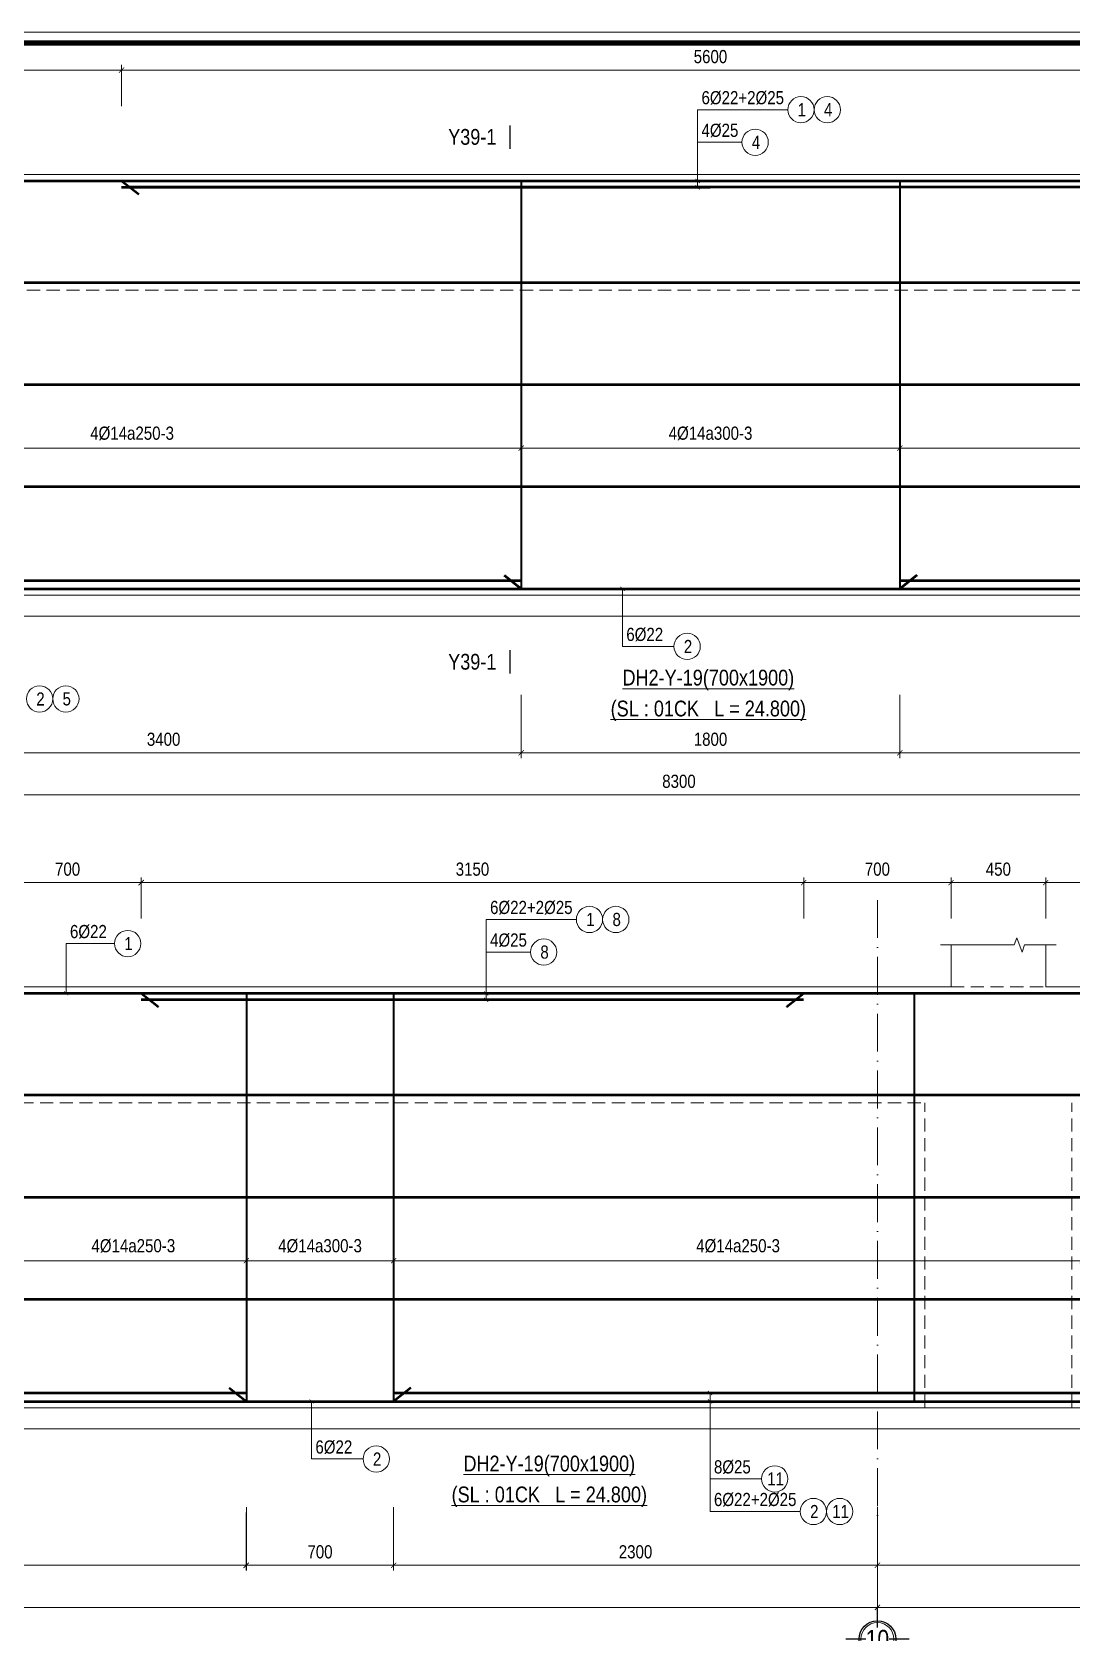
# Model space of a CAD drawing. Header units: millimetres. Extents: x 3014920 to 3563667, y -1638653 to -1356471.
# Drawn here: x 3239720 to 3244664, y -1613675 to -1606064 of the extents above; entities that cross this region are included whole.
import ezdxf
from ezdxf.enums import TextEntityAlignment as Align
from ezdxf.xclip import XClip

# ---------------------------------------------------------------- set-up
doc = ezdxf.new("R2010")
doc.units = ezdxf.units.MM
doc.header["$MEASUREMENT"] = 0
doc.header["$XCLIPFRAME"] = 0
doc.header["$PDMODE"] = 2
for name, pattern in [('6 TANG DIEN HINH 14-15$0$ACAD_ISO10W100', [18, 12, -3, 0, -3]), ('ACAD_ISO04W100', [30, 24, -3, 0, -3]), ('HIDDEN', [0.375, 0.25, -0.125])]:
    doc.linetypes.add(name, pattern=pattern)
doc.layers.get('0').update_dxf_attribs({"lineweight": 9})
doc.layers.get('Defpoints').update_dxf_attribs({"color": 10, "lineweight": 0})
for name, color, linetype, lineweight in [('2', 2, 'Continuous', 20), ('CDAI', 21, 'Continuous', 40), ('CTHEP', 50, 'Continuous', 50), ('DBAO', 90, 'Continuous', 13), ('DGIONG', 130, 'Continuous', 13), ('DMo', 9, 'HIDDEN', 9), ('KTH', 154, 'Continuous', 9), ('Net khuat', 8, 'HIDDEN', 13), ('TEXT', 7, 'Continuous', 15), ('TRUC', 251, 'ACAD_ISO04W100', 9)]:
    doc.layers.add(name, color=color, linetype=linetype, lineweight=lineweight)
doc.layers.add('8', color=8, linetype='Continuous')
doc.styles.add('HELVECONDENSE', font='VHELVCN_0.TTF')
doc.styles.add('Star-HelCon', font='VHELVCN_0.TTF')
doc.styles.add('TTP-HelCon', font='VHELVCN_0.TTF')
doc.styles.add('VNI-HELVE-CONDENSE', font='VHELVCN_0.TTF')
doc.dimstyles.new('kc-25', dxfattribs={"dimtxt": 62.5, "dimasz": 20, "dimexe": 20, "dimexo": 50, "dimgap": 25, "dimtad": 3, "dimdec": 0, "dimzin": 0, "dimdsep": 46, "dimtxsty": 'VNI-HELVE-CONDENSE', "dimblk": 'DIM', "dimcen": 2.5, "dimclrd": 256, "dimclre": 154, "dimclrt": 7, "dimaunit": 1, "dimadec": 0, "dimazin": 0, "dimtfac": 1, "dimtdec": 0, "dimtix": 1, "dimtmove": 0, "dimatfit": 3, "dimldrblk": 'DOT', "dimfxl": 1, "dimtolj": 1, "dimtzin": 0, "dimarcsym": 0})
doc.dimstyles.new('TTP-25', dxfattribs={"dimscale": 25, "dimtxt": 2.5, "dimasz": 1, "dimexe": 1, "dimexo": 1, "dimgap": 0.09, "dimtad": 0, "dimdec": 4, "dimrnd": 1, "dimzin": 9, "dimdsep": 46, "dimtxsty": 'TTP-HelCon', "dimblk": 'ARCHTICK', "dimcen": 0.09, "dimdle": 1.5, "dimclrd": 256, "dimclre": 256, "dimclrt": 7, "dimadec": 0, "dimazin": 0, "dimtfac": 1, "dimtdec": 4, "dimtmove": 0, "dimatfit": 3, "dimldrblk": 'ARCHTICK', "dimfxl": 1, "dimtvp": 1, "dimtolj": 1, "dimtzin": 0, "dimarcsym": 0})

# ---------------------------------------------------------------- blocks, each defined once
blk = doc.blocks.new('2Y-18')
at = {"layer": 'CTHEP'}
for p, q in [((1530, -30), (33160, -30)), ((33139.28463, -500), (1560, -500))]:
    blk.add_line(p, q, dxfattribs=at)
blk.add_lwpolyline([(1530, -970), (33160, -970), (33160, -370.27649)], dxfattribs=at)
blk = doc.blocks.new('_ArchTick')
at = {"color": 0, "linetype": 'ByBlock', "const_width": 0.15}
blk.add_lwpolyline([(-0.5, -0.5), (0.5, 0.5)], dxfattribs=at)
blk = doc.blocks.new('*D1921')
at = {"layer": 'Defpoints', "color": 0, "transparency": 16777216}
for p in [(49300, -2448.4), (57600, -2448.4), (57600, -2949.4)]:
    blk.add_point(p, dxfattribs=at)
at = {"layer": 'KTH', "lineweight": -2, "transparency": 16777216}
for p, q in [((49300, -2473.4), (49300, -2974.4)), ((57600, -2473.4), (57600, -2974.4)), ((49262.5, -2949.4), (57637.5, -2949.4))]:
    blk.add_line(p, q, dxfattribs=at)
at = {"layer": 'KTH', "lineweight": -2, "transparency": 16777216, "xscale": 25, "yscale": 25, "zscale": 25, "rotation": 180}
blk.add_blockref('_ArchTick', (49300, -2949.4), dxfattribs=at)
at = {"layer": 'KTH', "lineweight": -2, "transparency": 16777216, "xscale": 25, "yscale": 25, "zscale": 25}
blk.add_blockref('_ArchTick', (57600, -2949.4), dxfattribs=at)
at = {"layer": 'KTH', "color": 7, "transparency": 16777216, "insert": (53450, -2885.5), "char_height": 62.5, "attachment_point": 5, "style": 'TTP-HelCon'}
blk.add_mtext('\\A1;8300', dxfattribs=at)
blk = doc.blocks.new('DIM')
h = blk.add_hatch(color=1)
h.paths.add_polyline_path([(0.49, 0.29, 1), (0.29, 0.49), (-0.19, 0), (0.19, 0)])
h.paths.add_polyline_path([(0.19, 0), (-0.19, 0), (-0.49, -0.29, 1), (-0.29, -0.49)])
at = {"color": 9}
for p, q in [((-0.19, 0), (-1.5, 0)), ((0.19, 0), (1.5, 0))]:
    blk.add_line(p, q, dxfattribs=at)
at = {"color": 1}
for p, q in [((-0.49, -0.29), (0.29, 0.49)), ((-0.29, -0.49), (0.49, 0.29)), ((-0.19, 0), (0.19, 0))]:
    blk.add_line(p, q, dxfattribs=at)
blk.add_arc((-0.39, -0.39), 0.138, 135, 315, dxfattribs=at)
blk = doc.blocks.new('*D1929')
at = {"layer": 'Defpoints', "color": 0, "transparency": 16777216}
for p in [(69500, 496), (68900, 300), (69500, 300)]:
    blk.add_point(p, dxfattribs=at)
at = {"layer": 'KTH', "lineweight": -2, "transparency": 16777216}
for p, q in [((68862.5, 496), (69537.5, 496)), ((68900, 325), (68900, 521)), ((69500, 325), (69500, 521))]:
    blk.add_line(p, q, dxfattribs=at)
at = {"layer": 'KTH', "lineweight": -2, "transparency": 16777216, "xscale": 25, "yscale": 25, "zscale": 25, "rotation": 180}
blk.add_blockref('_ArchTick', (68900, 496), dxfattribs=at)
at = {"layer": 'KTH', "lineweight": -2, "transparency": 16777216, "xscale": 25, "yscale": 25, "zscale": 25}
blk.add_blockref('_ArchTick', (69500, 496), dxfattribs=at)
at = {"layer": 'KTH', "color": 7, "transparency": 16777216, "insert": (69200, 559.8), "char_height": 62.5, "attachment_point": 5, "style": 'TTP-HelCon'}
blk.add_mtext('\\A1;600', dxfattribs=at)
blk = doc.blocks.new('*D1932')
at = {"layer": 'Defpoints', "color": 0, "transparency": 16777216}
for p in [(64600, 496), (63900, 300), (64600, 300)]:
    blk.add_point(p, dxfattribs=at)
at = {"layer": 'KTH', "lineweight": -2, "transparency": 16777216}
for p, q in [((63862.5, 496), (64637.5, 496)), ((63900, 325), (63900, 521)), ((64600, 325), (64600, 521))]:
    blk.add_line(p, q, dxfattribs=at)
at = {"layer": 'KTH', "lineweight": -2, "transparency": 16777216, "xscale": 25, "yscale": 25, "zscale": 25, "rotation": 180}
blk.add_blockref('_ArchTick', (63900, 496), dxfattribs=at)
at = {"layer": 'KTH', "lineweight": -2, "transparency": 16777216, "xscale": 25, "yscale": 25, "zscale": 25}
blk.add_blockref('_ArchTick', (64600, 496), dxfattribs=at)
at = {"layer": 'KTH', "color": 7, "transparency": 16777216, "insert": (64250, 559.8), "char_height": 62.5, "attachment_point": 5, "style": 'TTP-HelCon'}
blk.add_mtext('\\A1;700', dxfattribs=at)
blk = doc.blocks.new('*D1933')
at = {"layer": 'Defpoints', "color": 0, "transparency": 16777216}
for p in [(67749.6, 496), (64600, 300), (67749.6, 300)]:
    blk.add_point(p, dxfattribs=at)
at = {"layer": 'KTH', "lineweight": -2, "transparency": 16777216}
for p, q in [((64562.5, 496), (67787.1, 496)), ((64600, 325), (64600, 521)), ((67749.6, 325), (67749.6, 521))]:
    blk.add_line(p, q, dxfattribs=at)
at = {"layer": 'KTH', "lineweight": -2, "transparency": 16777216, "xscale": 25, "yscale": 25, "zscale": 25, "rotation": 180}
blk.add_blockref('_ArchTick', (64600, 496), dxfattribs=at)
at = {"layer": 'KTH', "lineweight": -2, "transparency": 16777216, "xscale": 25, "yscale": 25, "zscale": 25}
blk.add_blockref('_ArchTick', (67749.6, 496), dxfattribs=at)
at = {"layer": 'KTH', "color": 7, "transparency": 16777216, "insert": (66174.8, 559.8), "char_height": 62.5, "attachment_point": 5, "style": 'TTP-HelCon'}
blk.add_mtext('\\A1;3150', dxfattribs=at)
blk = doc.blocks.new('*D1934')
at = {"layer": 'Defpoints', "color": 0, "transparency": 16777216}
for p in [(68450, 496), (67749.6, 300), (68450, 300)]:
    blk.add_point(p, dxfattribs=at)
at = {"layer": 'KTH', "lineweight": -2, "transparency": 16777216}
for p, q in [((67712.1, 496), (68487.5, 496)), ((67749.6, 325), (67749.6, 521)), ((68450, 325), (68450, 521))]:
    blk.add_line(p, q, dxfattribs=at)
at = {"layer": 'KTH', "lineweight": -2, "transparency": 16777216, "xscale": 25, "yscale": 25, "zscale": 25, "rotation": 180}
blk.add_blockref('_ArchTick', (67749.6, 496), dxfattribs=at)
at = {"layer": 'KTH', "lineweight": -2, "transparency": 16777216, "xscale": 25, "yscale": 25, "zscale": 25}
blk.add_blockref('_ArchTick', (68450, 496), dxfattribs=at)
at = {"layer": 'KTH', "color": 7, "transparency": 16777216, "insert": (68099.8, 559.8), "char_height": 62.5, "attachment_point": 5, "style": 'TTP-HelCon'}
blk.add_mtext('\\A1;700', dxfattribs=at)
blk = doc.blocks.new('*D1935')
at = {"layer": 'Defpoints', "color": 0, "transparency": 16777216}
for p in [(68900, 496), (68450, 300), (68900, 300)]:
    blk.add_point(p, dxfattribs=at)
at = {"layer": 'KTH', "lineweight": -2, "transparency": 16777216}
for p, q in [((68412.5, 496), (68937.5, 496)), ((68450, 325), (68450, 521)), ((68900, 325), (68900, 521))]:
    blk.add_line(p, q, dxfattribs=at)
at = {"layer": 'KTH', "lineweight": -2, "transparency": 16777216, "xscale": 25, "yscale": 25, "zscale": 25, "rotation": 180}
blk.add_blockref('_ArchTick', (68450, 496), dxfattribs=at)
at = {"layer": 'KTH', "lineweight": -2, "transparency": 16777216, "xscale": 25, "yscale": 25, "zscale": 25}
blk.add_blockref('_ArchTick', (68900, 496), dxfattribs=at)
at = {"layer": 'KTH', "color": 7, "transparency": 16777216, "insert": (68675, 559.8), "char_height": 62.5, "attachment_point": 5, "style": 'TTP-HelCon'}
blk.add_mtext('\\A1;450', dxfattribs=at)
blk = doc.blocks.new('dau truc')
blk.add_circle((0, 0), 180)
at = {"layer": '8'}
for p, q in [((0, 127), (0, 345)), ((-127, 0), (-345, 0)), ((0, -345), (0, -127)), ((345, 0), (127, 0))]:
    blk.add_line(p, q, dxfattribs=at)
blk.add_circle((0, 0), 200, dxfattribs=at)
at = {"layer": 'TEXT', "style": 'HELVECONDENSE'}
blk.add_attdef('A', text='', height=233, dxfattribs=at).set_placement((0, 0), align=Align.MIDDLE)
blk = doc.blocks.new('*D1936')
at = {"layer": 'Defpoints', "color": 0, "transparency": 16777216}
for p in [(49300, -2448.4), (52700, -2448.4), (52700, -2749.4)]:
    blk.add_point(p, dxfattribs=at)
at = {"layer": 'KTH', "lineweight": -2, "transparency": 16777216}
for p, q in [((49300, -2473.4), (49300, -2774.4)), ((52700, -2473.4), (52700, -2774.4)), ((49262.5, -2749.4), (52737.5, -2749.4))]:
    blk.add_line(p, q, dxfattribs=at)
at = {"layer": 'KTH', "lineweight": -2, "transparency": 16777216, "xscale": 25, "yscale": 25, "zscale": 25, "rotation": 180}
blk.add_blockref('_ArchTick', (49300, -2749.4), dxfattribs=at)
at = {"layer": 'KTH', "lineweight": -2, "transparency": 16777216, "xscale": 25, "yscale": 25, "zscale": 25}
blk.add_blockref('_ArchTick', (52700, -2749.4), dxfattribs=at)
at = {"layer": 'KTH', "color": 7, "transparency": 16777216, "insert": (51000, -2685.6), "char_height": 62.5, "attachment_point": 5, "style": 'TTP-HelCon'}
blk.add_mtext('\\A1;3400', dxfattribs=at)
blk = doc.blocks.new('*D1937')
at = {"layer": 'Defpoints', "color": 0, "transparency": 16777216}
for p in [(68100, -2448.4), (71200, -2448.4), (71200, -2749.4)]:
    blk.add_point(p, dxfattribs=at)
at = {"layer": 'KTH', "lineweight": -2, "transparency": 16777216}
for p, q in [((68100, -2473.4), (68100, -2774.4)), ((71200, -2473.4), (71200, -2774.4)), ((68062.5, -2749.4), (71237.5, -2749.4))]:
    blk.add_line(p, q, dxfattribs=at)
at = {"layer": 'KTH', "lineweight": -2, "transparency": 16777216, "xscale": 25, "yscale": 25, "zscale": 25, "rotation": 180}
blk.add_blockref('_ArchTick', (68100, -2749.4), dxfattribs=at)
at = {"layer": 'KTH', "lineweight": -2, "transparency": 16777216, "xscale": 25, "yscale": 25, "zscale": 25}
blk.add_blockref('_ArchTick', (71200, -2749.4), dxfattribs=at)
at = {"layer": 'KTH', "color": 7, "transparency": 16777216, "insert": (69650, -2685.6), "char_height": 62.5, "attachment_point": 5, "style": 'TTP-HelCon'}
blk.add_mtext('\\A1;3100', dxfattribs=at)
blk = doc.blocks.new('*D1940')
at = {"layer": 'Defpoints', "color": 0, "transparency": 16777216}
for p in [(57600, -2448.4), (68100, -2448.4), (68100, -2949.4)]:
    blk.add_point(p, dxfattribs=at)
at = {"layer": 'KTH', "lineweight": -2, "transparency": 16777216}
for p, q in [((57600, -2473.4), (57600, -2974.4)), ((68100, -2473.4), (68100, -2974.4)), ((57562.5, -2949.4), (68137.5, -2949.4))]:
    blk.add_line(p, q, dxfattribs=at)
at = {"layer": 'KTH', "lineweight": -2, "transparency": 16777216, "xscale": 25, "yscale": 25, "zscale": 25, "rotation": 180}
blk.add_blockref('_ArchTick', (57600, -2949.4), dxfattribs=at)
at = {"layer": 'KTH', "lineweight": -2, "transparency": 16777216, "xscale": 25, "yscale": 25, "zscale": 25}
blk.add_blockref('_ArchTick', (68100, -2949.4), dxfattribs=at)
at = {"layer": 'KTH', "color": 7, "transparency": 16777216, "insert": (62850, -2885.5), "char_height": 62.5, "attachment_point": 5, "style": 'TTP-HelCon'}
blk.add_mtext('\\A1;10500', dxfattribs=at)
blk = doc.blocks.new('*D1941')
at = {"layer": 'Defpoints', "color": 0, "transparency": 16777216}
for p in [(68100, -2448.4), (73800, -2448.4), (73800, -2949.4)]:
    blk.add_point(p, dxfattribs=at)
at = {"layer": 'KTH', "lineweight": -2, "transparency": 16777216}
for p, q in [((68100, -2473.4), (68100, -2974.4)), ((73800, -2473.4), (73800, -2974.4)), ((68062.5, -2949.4), (73837.5, -2949.4))]:
    blk.add_line(p, q, dxfattribs=at)
at = {"layer": 'KTH', "lineweight": -2, "transparency": 16777216, "xscale": 25, "yscale": 25, "zscale": 25, "rotation": 180}
blk.add_blockref('_ArchTick', (68100, -2949.4), dxfattribs=at)
at = {"layer": 'KTH', "lineweight": -2, "transparency": 16777216, "xscale": 25, "yscale": 25, "zscale": 25}
blk.add_blockref('_ArchTick', (73800, -2949.4), dxfattribs=at)
at = {"layer": 'KTH', "color": 7, "transparency": 16777216, "insert": (70950, -2885.5), "char_height": 62.5, "attachment_point": 5, "style": 'TTP-HelCon'}
blk.add_mtext('\\A1;5700', dxfattribs=at)
blk = doc.blocks.new('MC')
at = {"layer": 'CTHEP', "const_width": 10, "elevation": 0}
blk.add_lwpolyline([(36, 150), (36, 0)], dxfattribs=at)
at = {"layer": 'TEXT', "style": 'TTP-HelCon'}
blk.add_attdef('A', text='', height=100, dxfattribs=at).set_placement((-50, 26), align=Align.RIGHT)
blk = doc.blocks.new('*D1945')
at = {"layer": 'Defpoints', "color": 0, "transparency": 16777216}
for p in [(49000, -627.9), (52700, -627.9), (52700, -1301.2)]:
    blk.add_point(p, dxfattribs=at)
at = {"layer": 'KTH', "lineweight": -2, "transparency": 16777216}
for p, q in [((49000, -652.9), (49000, -1326.2)), ((52700, -652.9), (52700, -1326.2)), ((48962.5, -1301.2), (52737.5, -1301.2))]:
    blk.add_line(p, q, dxfattribs=at)
at = {"layer": 'KTH', "lineweight": -2, "transparency": 16777216, "xscale": 25, "yscale": 25, "zscale": 25, "rotation": 180}
blk.add_blockref('_ArchTick', (49000, -1301.2), dxfattribs=at)
at = {"layer": 'KTH', "lineweight": -2, "transparency": 16777216, "xscale": 25, "yscale": 25, "zscale": 25}
blk.add_blockref('_ArchTick', (52700, -1301.2), dxfattribs=at)
at = {"layer": 'KTH', "color": 7, "transparency": 16777216, "insert": (50850, -1231.3), "char_height": 62.5, "attachment_point": 5, "style": 'TTP-HelCon'}
blk.add_mtext('\\A1;4Þ14a250-3', dxfattribs=at)
blk = doc.blocks.new('*D1946')
at = {"layer": 'Defpoints', "color": 0, "transparency": 16777216}
for p in [(54500, -627.9), (58175, -652.9), (58175, -1301.2)]:
    blk.add_point(p, dxfattribs=at)
at = {"layer": 'KTH', "lineweight": -2, "transparency": 16777216}
for p, q in [((54500, -652.9), (54500, -1326.2)), ((58175, -677.9), (58175, -1326.2)), ((54462.5, -1301.2), (58212.5, -1301.2))]:
    blk.add_line(p, q, dxfattribs=at)
at = {"layer": 'KTH', "lineweight": -2, "transparency": 16777216, "xscale": 25, "yscale": 25, "zscale": 25, "rotation": 180}
blk.add_blockref('_ArchTick', (54500, -1301.2), dxfattribs=at)
at = {"layer": 'KTH', "lineweight": -2, "transparency": 16777216, "xscale": 25, "yscale": 25, "zscale": 25}
blk.add_blockref('_ArchTick', (58175, -1301.2), dxfattribs=at)
at = {"layer": 'KTH', "color": 7, "transparency": 16777216, "insert": (56337.5, -1231.3), "char_height": 62.5, "attachment_point": 5, "style": 'TTP-HelCon'}
blk.add_mtext('\\A1;4Þ14a250-3', dxfattribs=at)
blk = doc.blocks.new('*D1947')
at = {"layer": 'Defpoints', "color": 0, "transparency": 16777216}
for p in [(52700, -627.9), (54500, -627.9), (54500, -1301.2)]:
    blk.add_point(p, dxfattribs=at)
at = {"layer": 'KTH', "lineweight": -2, "transparency": 16777216}
for p, q in [((52700, -652.9), (52700, -1326.2)), ((54500, -652.9), (54500, -1326.2)), ((52662.5, -1301.2), (54537.5, -1301.2))]:
    blk.add_line(p, q, dxfattribs=at)
at = {"layer": 'KTH', "lineweight": -2, "transparency": 16777216, "xscale": 25, "yscale": 25, "zscale": 25, "rotation": 180}
blk.add_blockref('_ArchTick', (52700, -1301.2), dxfattribs=at)
at = {"layer": 'KTH', "lineweight": -2, "transparency": 16777216, "xscale": 25, "yscale": 25, "zscale": 25}
blk.add_blockref('_ArchTick', (54500, -1301.2), dxfattribs=at)
at = {"layer": 'KTH', "color": 7, "transparency": 16777216, "insert": (53600, -1231.3), "char_height": 62.5, "attachment_point": 5, "style": 'TTP-HelCon'}
blk.add_mtext('\\A1;4Þ14a300-3', dxfattribs=at)
blk = doc.blocks.new('*D1948')
at = {"layer": 'Defpoints', "color": 0, "transparency": 16777216}
for p in [(52700, -2448.4), (54500, -2448.4), (52700, -2749.4)]:
    blk.add_point(p, dxfattribs=at)
at = {"layer": 'KTH', "lineweight": -2, "transparency": 16777216}
for p, q in [((52700, -2473.4), (52700, -2774.4)), ((54500, -2473.4), (54500, -2774.4)), ((54537.5, -2749.4), (52662.5, -2749.4))]:
    blk.add_line(p, q, dxfattribs=at)
at = {"layer": 'KTH', "lineweight": -2, "transparency": 16777216, "xscale": 25, "yscale": 25, "zscale": 25, "rotation": 180}
blk.add_blockref('_ArchTick', (52700, -2749.4), dxfattribs=at)
at = {"layer": 'KTH', "lineweight": -2, "transparency": 16777216, "xscale": 25, "yscale": 25, "zscale": 25}
blk.add_blockref('_ArchTick', (54500, -2749.4), dxfattribs=at)
at = {"layer": 'KTH', "color": 7, "transparency": 16777216, "insert": (53600, -2685.6), "char_height": 62.5, "attachment_point": 5, "style": 'TTP-HelCon'}
blk.add_mtext('\\A1;1800', dxfattribs=at)
blk = doc.blocks.new('*D1950')
at = {"layer": 'Defpoints', "color": 0, "transparency": 16777216}
for p in [(65099.9, -2448.4), (65800, -2448.4), (65800, -2749.4)]:
    blk.add_point(p, dxfattribs=at)
at = {"layer": 'KTH', "lineweight": -2, "transparency": 16777216}
for p, q in [((65099.9, -2473.4), (65099.9, -2774.4)), ((65800, -2473.4), (65800, -2774.4)), ((65062.4, -2749.4), (65837.5, -2749.4))]:
    blk.add_line(p, q, dxfattribs=at)
at = {"layer": 'KTH', "lineweight": -2, "transparency": 16777216, "xscale": 25, "yscale": 25, "zscale": 25, "rotation": 180}
blk.add_blockref('_ArchTick', (65099.9, -2749.4), dxfattribs=at)
at = {"layer": 'KTH', "lineweight": -2, "transparency": 16777216, "xscale": 25, "yscale": 25, "zscale": 25}
blk.add_blockref('_ArchTick', (65800, -2749.4), dxfattribs=at)
at = {"layer": 'KTH', "color": 7, "transparency": 16777216, "insert": (65450, -2685.6), "char_height": 62.5, "attachment_point": 5, "style": 'TTP-HelCon'}
blk.add_mtext('\\A1;700', dxfattribs=at)
blk = doc.blocks.new('*D1952')
at = {"layer": 'Defpoints', "color": 0, "transparency": 16777216}
for p in [(65099.9, -627.9), (65800, -627.9), (65800, -1301.2)]:
    blk.add_point(p, dxfattribs=at)
at = {"layer": 'KTH', "lineweight": -2, "transparency": 16777216}
for p, q in [((65099.9, -652.9), (65099.9, -1326.2)), ((65800, -652.9), (65800, -1326.2)), ((65062.4, -1301.2), (65837.5, -1301.2))]:
    blk.add_line(p, q, dxfattribs=at)
at = {"layer": 'KTH', "lineweight": -2, "transparency": 16777216, "xscale": 25, "yscale": 25, "zscale": 25, "rotation": 180}
blk.add_blockref('_ArchTick', (65099.9, -1301.2), dxfattribs=at)
at = {"layer": 'KTH', "lineweight": -2, "transparency": 16777216, "xscale": 25, "yscale": 25, "zscale": 25}
blk.add_blockref('_ArchTick', (65800, -1301.2), dxfattribs=at)
at = {"layer": 'KTH', "color": 7, "transparency": 16777216, "insert": (65450, -1231.3), "char_height": 62.5, "attachment_point": 5, "style": 'TTP-HelCon'}
blk.add_mtext('\\A1;4Þ14a300-3', dxfattribs=at)
blk = doc.blocks.new('*D1953')
at = {"layer": 'Defpoints', "color": 0, "transparency": 16777216}
for p in [(65800, -627.9), (69075, -627.9), (69075, -1301.2)]:
    blk.add_point(p, dxfattribs=at)
at = {"layer": 'KTH', "lineweight": -2, "transparency": 16777216}
for p, q in [((65800, -652.9), (65800, -1326.2)), ((69075, -652.9), (69075, -1326.2)), ((65762.5, -1301.2), (69112.5, -1301.2))]:
    blk.add_line(p, q, dxfattribs=at)
at = {"layer": 'KTH', "lineweight": -2, "transparency": 16777216, "xscale": 25, "yscale": 25, "zscale": 25, "rotation": 180}
blk.add_blockref('_ArchTick', (65800, -1301.2), dxfattribs=at)
at = {"layer": 'KTH', "lineweight": -2, "transparency": 16777216, "xscale": 25, "yscale": 25, "zscale": 25}
blk.add_blockref('_ArchTick', (69075, -1301.2), dxfattribs=at)
at = {"layer": 'KTH', "color": 7, "transparency": 16777216, "insert": (67437.5, -1231.3), "char_height": 62.5, "attachment_point": 5, "style": 'TTP-HelCon'}
blk.add_mtext('\\A1;4Þ14a250-3', dxfattribs=at)
blk = doc.blocks.new('*D1954')
at = {"layer": 'Defpoints', "color": 0, "transparency": 16777216}
for p in [(64025, -627.9), (65099.9, -627.9), (65099.9, -1301.2)]:
    blk.add_point(p, dxfattribs=at)
at = {"layer": 'KTH', "lineweight": -2, "transparency": 16777216}
for p, q in [((64025, -652.9), (64025, -1326.2)), ((65099.9, -652.9), (65099.9, -1326.2)), ((63987.5, -1301.2), (65137.4, -1301.2))]:
    blk.add_line(p, q, dxfattribs=at)
at = {"layer": 'KTH', "lineweight": -2, "transparency": 16777216, "xscale": 25, "yscale": 25, "zscale": 25, "rotation": 180}
blk.add_blockref('_ArchTick', (64025, -1301.2), dxfattribs=at)
at = {"layer": 'KTH', "lineweight": -2, "transparency": 16777216, "xscale": 25, "yscale": 25, "zscale": 25}
blk.add_blockref('_ArchTick', (65099.9, -1301.2), dxfattribs=at)
at = {"layer": 'KTH', "color": 7, "transparency": 16777216, "insert": (64562.5, -1231.3), "char_height": 62.5, "attachment_point": 5, "style": 'TTP-HelCon'}
blk.add_mtext('\\A1;4Þ14a250-3', dxfattribs=at)
blk = doc.blocks.new('*D1960')
at = {"layer": 'Defpoints', "color": 0, "transparency": 16777216}
for p in [(62049.4, -2448.4), (65098.9, -2473.4), (62049.4, -2749.4)]:
    blk.add_point(p, dxfattribs=at)
at = {"layer": 'KTH', "lineweight": -2, "transparency": 16777216}
for p, q in [((62049.4, -2473.4), (62049.4, -2774.4)), ((65098.9, -2498.4), (65098.9, -2774.4)), ((65136.4, -2749.4), (62011.9, -2749.4))]:
    blk.add_line(p, q, dxfattribs=at)
at = {"layer": 'KTH', "lineweight": -2, "transparency": 16777216, "xscale": 25, "yscale": 25, "zscale": 25, "rotation": 180}
blk.add_blockref('_ArchTick', (62049.4, -2749.4), dxfattribs=at)
at = {"layer": 'KTH', "lineweight": -2, "transparency": 16777216, "xscale": 25, "yscale": 25, "zscale": 25}
blk.add_blockref('_ArchTick', (65098.9, -2749.4), dxfattribs=at)
at = {"layer": 'KTH', "color": 7, "transparency": 16777216, "insert": (63574.2, -2685.6), "char_height": 62.5, "attachment_point": 5, "style": 'TTP-HelCon'}
blk.add_mtext('\\A1;3050', dxfattribs=at)
blk = doc.blocks.new('*D1961')
at = {"layer": 'Defpoints', "color": 0, "transparency": 16777216}
for p in [(65800, -2448.4), (68100, -2448.4), (65800, -2749.4)]:
    blk.add_point(p, dxfattribs=at)
at = {"layer": 'KTH', "lineweight": -2, "transparency": 16777216}
for p, q in [((65800, -2473.4), (65800, -2774.4)), ((68100, -2473.4), (68100, -2774.4)), ((68137.5, -2749.4), (65762.5, -2749.4))]:
    blk.add_line(p, q, dxfattribs=at)
at = {"layer": 'KTH', "lineweight": -2, "transparency": 16777216, "xscale": 25, "yscale": 25, "zscale": 25, "rotation": 180}
blk.add_blockref('_ArchTick', (65800, -2749.4), dxfattribs=at)
at = {"layer": 'KTH', "lineweight": -2, "transparency": 16777216, "xscale": 25, "yscale": 25, "zscale": 25}
blk.add_blockref('_ArchTick', (68100, -2749.4), dxfattribs=at)
at = {"layer": 'KTH', "color": 7, "transparency": 16777216, "insert": (66950, -2685.6), "char_height": 62.5, "attachment_point": 5, "style": 'TTP-HelCon'}
blk.add_mtext('\\A1;2300', dxfattribs=at)
blk = doc.blocks.new('*D1962')
at = {"layer": 'Defpoints', "color": 0, "transparency": 16777216}
for p in [(50800, 496), (49600, 300), (50800, 300)]:
    blk.add_point(p, dxfattribs=at)
at = {"layer": 'KTH', "lineweight": -2, "transparency": 16777216}
for p, q in [((49562.5, 496), (50837.5, 496)), ((49600, 325), (49600, 521)), ((50800, 325), (50800, 521))]:
    blk.add_line(p, q, dxfattribs=at)
at = {"layer": 'KTH', "lineweight": -2, "transparency": 16777216, "xscale": 25, "yscale": 25, "zscale": 25, "rotation": 180}
blk.add_blockref('_ArchTick', (49600, 496), dxfattribs=at)
at = {"layer": 'KTH', "lineweight": -2, "transparency": 16777216, "xscale": 25, "yscale": 25, "zscale": 25}
blk.add_blockref('_ArchTick', (50800, 496), dxfattribs=at)
at = {"layer": 'KTH', "color": 7, "transparency": 16777216, "insert": (50200, 559.8), "char_height": 62.5, "attachment_point": 5, "style": 'TTP-HelCon'}
blk.add_mtext('\\A1;1200', dxfattribs=at)
blk = doc.blocks.new('*D1964')
at = {"layer": 'Defpoints', "color": 0, "transparency": 16777216}
for p in [(56399.6, 496), (50800, 300), (56399.6, 300)]:
    blk.add_point(p, dxfattribs=at)
at = {"layer": 'KTH', "lineweight": -2, "transparency": 16777216}
for p, q in [((50762.5, 496), (56437.1, 496)), ((50800, 325), (50800, 521)), ((56399.6, 325), (56399.6, 521))]:
    blk.add_line(p, q, dxfattribs=at)
at = {"layer": 'KTH', "lineweight": -2, "transparency": 16777216, "xscale": 25, "yscale": 25, "zscale": 25, "rotation": 180}
blk.add_blockref('_ArchTick', (50800, 496), dxfattribs=at)
at = {"layer": 'KTH', "lineweight": -2, "transparency": 16777216, "xscale": 25, "yscale": 25, "zscale": 25}
blk.add_blockref('_ArchTick', (56399.6, 496), dxfattribs=at)
at = {"layer": 'KTH', "color": 7, "transparency": 16777216, "insert": (53599.8, 559.8), "char_height": 62.5, "attachment_point": 5, "style": 'TTP-HelCon'}
blk.add_mtext('\\A1;5600', dxfattribs=at)
blk = doc.blocks.new('*D1965')
at = {"layer": 'Defpoints', "color": 0, "transparency": 16777216}
for p in [(54500, -2448.4), (57600, -2448.4), (54500, -2749.4)]:
    blk.add_point(p, dxfattribs=at)
at = {"layer": 'KTH', "lineweight": -2, "transparency": 16777216}
for p, q in [((54500, -2473.4), (54500, -2774.4)), ((57600, -2473.4), (57600, -2774.4)), ((57637.5, -2749.4), (54462.5, -2749.4))]:
    blk.add_line(p, q, dxfattribs=at)
at = {"layer": 'KTH', "lineweight": -2, "transparency": 16777216, "xscale": 25, "yscale": 25, "zscale": 25, "rotation": 180}
blk.add_blockref('_ArchTick', (54500, -2749.4), dxfattribs=at)
at = {"layer": 'KTH', "lineweight": -2, "transparency": 16777216, "xscale": 25, "yscale": 25, "zscale": 25}
blk.add_blockref('_ArchTick', (57600, -2749.4), dxfattribs=at)
at = {"layer": 'KTH', "color": 7, "transparency": 16777216, "insert": (56050, -2685.6), "char_height": 62.5, "attachment_point": 5, "style": 'TTP-HelCon'}
blk.add_mtext('\\A1;3100', dxfattribs=at)
blk = doc.blocks.new('CHG_XX_Khung ten')
blk.add_lwpolyline([(15, 579), (826, 579), (826, 15), (15, 15)], close=True)
at = {"color": 4, "linetype": 'Continuous', "const_width": 1}
blk.add_lwpolyline([(17, 577), (824, 577), (824, 17), (17, 17)], close=True, dxfattribs=at)
blk = doc.blocks.new('2Y-39')
at = {"layer": 'CDAI', "elevation": 0}
for points in [[(52700.0024, -30), (52700.0024, -1970)], [(65099.93817, -30), (65099.93817, -1970)], [(65799.9975, -30), (65799.9975, -1970)], [(68274.98511, -29.99807), (68274.98511, -1969.99807)]]:
    blk.add_lwpolyline(points, dxfattribs=at)
at = {"layer": 'CDAI'}
blk.add_lwpolyline([(54499.99997, -30), (54499.99997, -1970)], dxfattribs=at)
at = {"layer": 'CTHEP'}
for p, q in [((50799.99999, -30.00194), (50881.42588, -94.52743)), ((56400.16854, -60), (50837.85509, -60)), ((64599.99999, -30), (64681.42588, -94.5255)), ((67668.1916, -94.52745), (67749.61749, -30.00195)), ((73731.99983, -515), (49133.01281, -515)), ((73731.99983, -1000), (49133.01281, -1000)), ((73731.99983, -1485), (49133.01281, -1485)), ((49045.7992, -1970), (73770.00002, -1970)), ((52618.5765, -1905.47643), (52700.0024, -1970.00193)), ((54581.42586, -1905.47643), (54499.99997, -1970.00193)), ((65018.51228, -1905.47643), (65099.93817, -1970.00193)), ((65881.42339, -1905.47643), (65799.9975, -1970.00193))]:
    blk.add_line(p, q, dxfattribs=at)
for points in [[(49045.7992, -534.65692), (49045.7992, -30), (73770.00002, -30), (73770.00002, -530.00001)], [(64599.99999, -60.00195), (67748.99997, -60.00195)], [(49045.7992, -1930), (52699.99995, -1930)], [(54499.99997, -1930), (60749.99997, -1930)], [(62049.40103, -1930), (65099.93817, -1930)], [(65799.99994, -1930), (71199.99994, -1930)]]:
    blk.add_lwpolyline(points, dxfattribs=at)
at = {"layer": 'CTHEP', "elevation": 0}
blk.add_lwpolyline([(50799.99999, -60.00388), (53598.99997, -60.00388)], dxfattribs=at)
at = {"layer": 'DBAO', "linetype": 'Continuous'}
for p, q in [((68449.99997, 200.00193), (68449.99997, 0.00193)), ((68899.99997, 0.00193), (68899.99997, 200.00193)), ((49000.00001, 0.00196), (57599.99998, 0.00195)), ((63899.99997, 0.00195), (68449.99997, 0.00193)), ((68899.99997, 0.00193), (73499.99996, 0.00191)), ((49000.00001, -2000), (73799.99996, -2000)), ((49000.00001, -2100), (73799.99996, -2100))]:
    blk.add_line(p, q, dxfattribs=at)
at = {"layer": 'DGIONG', "linetype": 'Continuous', "flags": 128}
blk.add_lwpolyline([(68949.99997, 200.00193), (68799.99989, 200.00193), (68787.49989, 165.65846), (68762.49989, 234.3454), (68749.99989, 200.00193), (68399.98497, 200.00193)], dxfattribs=at)
at = {"layer": 'DGIONG'}
for centre in [(66731.26471, 320.98247), (66856.26471, 320.98247), (54030.00994, 307.65925), (54155.00994, 307.65925), (64535.62458, 206.38583), (66513.37521, 166.00147), (53812.12044, 152.67824), (53488.78425, -2243.93133), (65717.26653, -2243.93133), (67611.95598, -2338.46055), (50410.27044, -2493.4415), (50535.27044, -2493.4415), (67795.64898, -2493.4415), (67920.64898, -2493.4415)]:
    blk.add_circle(centre, 62.5, dxfattribs=at)
at = {"layer": 'Net khuat', "ltscale": 250}
for p, q in [((68449.99997, 0.00193), (68899.99997, 0.00193)), ((49599.99998, -550), (57475, -550)), ((64024.99997, -550), (68324.99261, -550)), ((68324.99261, -1999.99807), (68324.99261, -550)), ((69024.99997, -1999.99807), (69024.99997, -549.99807))]:
    blk.add_line(p, q, dxfattribs=at)
at = {"layer": 'TRUC', "linetype": '6 TANG DIEN HINH 14-15$0$ACAD_ISO10W100', "ltscale": 15, "elevation": 0}
blk.add_lwpolyline([(68099.99995, 413.01811), (68099.99995, -2600)], dxfattribs=at)
at = {"xscale": 0.75, "yscale": 0.75, "zscale": 0.75}
for p in [(52619.54715, 121.36826), (52619.54715, -2373.76789)]:
    blk.add_blockref('MC', p, dxfattribs=at).add_auto_attribs({'A': 'Y39-1'})
at = {"layer": '2', "ltscale": 300}
ref = blk.add_blockref('dau truc', (68099.99997, -3100.21983), dxfattribs=dict(at, xscale=0.436713129747659, yscale=0.436713129747659, zscale=0.436713129747659))
ref.add_attrib('A', '10', dxfattribs={"layer": 'TEXT', "height": 87.5, "style": 'HELVECONDENSE'}).set_placement((68099.99997, -3100.21983), align=Align.MIDDLE)
at = {"layer": 'TEXT', "style": 'TTP-HelCon'}
for s, p in [('6Þ22+2Þ25', (53557.20206, 333.51219, 0)), ('6Þ22+2Þ25', (66258.45683, 346.83541, 0)), ('4Þ25', (53557.20206, 178.53119, 0)), ('6Þ22', (64261.2987, 232.23878, 0)), ('4Þ25', (66258.45683, 191.85441, 0)), ('6Þ22', (53199.66938, -2218.07834, 0)), ('6Þ22', (65428.15166, -2218.07834, 0)), ('8Þ25', (67322.8411, -2312.60755, 0)), ('6Þ22+2Þ25', (67322.8411, -2467.58856, 0))]:
    blk.add_text(s, height=62.5, dxfattribs=at).set_placement(p)
at = {"layer": 'TEXT', "style": 'Star-HelCon'}
for s, p in [('1', (54034.17661, 307.65925)), ('4', (54159.17661, 307.65925)), ('1', (66735.43138, 320.98247)), ('8', (66860.43138, 320.98247)), ('1', (64539.79125, 206.38583)), ('4', (53816.28711, 152.67824)), ('8', (66517.54187, 166.00147)), ('2', (53492.95092, -2243.93133)), ('2', (65721.4332, -2243.93133)), ('11', (67616.12264, -2338.46055)), ('2', (50414.43711, -2493.4415)), ('5', (50539.43711, -2493.4415)), ('2', (67799.81564, -2493.4415)), ('11', (67924.81564, -2493.4415))]:
    blk.add_text(s, height=62.5, dxfattribs=at).set_placement(p, align=Align.MIDDLE)
at = {"layer": 'TEXT', "style": 'TTP-HelCon'}
for s, p in [('%%UDH2-Y-19(700x1900)', (66540.08463, -2303.06)), ('%%UDH2-Y-19(700x1900)', (53589.7107, -2429.74305)), ('%%U(SL : 01CK   L = 24.800)', (66540.08463, -2449.95459)), ('%%U(SL : 01CK   L = 24.800)', (53589.7107, -2576.63764))]:
    blk.add_text(s, height=75, dxfattribs=at).set_placement(p, align=Align.CENTER)
at = {"layer": 'KTH'}
for base, p1, p2, picture, middle in [((50799.99999, 495.96164), (49599.99999, 299.99807), (50799.99999, 299.99807), '*D1962', (50199.99999, 559.79498)), ((56399.61748, 495.96164), (50799.99999, 299.99807), (56399.61748, 299.99807), '*D1964', (53599.80874, 559.79498)), ((64599.99999, 495.96164), (63899.99997, 299.99807), (64599.99999, 299.99807), '*D1932', (64249.99998, 559.79498)), ((67749.61995, 495.96164), (64599.99999, 299.99807), (67749.61995, 299.99807), '*D1933', (66174.80997, 559.79498)), ((68449.99997, 495.96164), (67749.61995, 299.99807), (68449.99997, 299.99807), '*D1934', (68099.80996, 559.79498)), ((68899.99997, 495.96164), (68449.99997, 299.99807), (68899.99997, 299.99807), '*D1935', (68674.99997, 559.79498)), ((69499.99997, 495.96164), (68899.99997, 299.99807), (69499.99997, 299.99807), '*D1929', (69199.99997, 559.79498)), ((52699.99997, -2749.4015), (54499.99998, -2448.35726), (52699.99997, -2448.35721), '*D1948', (53599.99997, -2685.56817)), ((54499.99998, -2749.4015), (57599.99998, -2448.35724), (54499.99998, -2448.35726), '*D1965', (56049.99998, -2685.56817)), ((62049.40103, -2749.4015), (65098.93817, -2473.35724), (62049.40103, -2448.35724), '*D1960', (63574.1696, -2685.56817)), ((65799.99995, -2749.4015), (68099.99997, -2448.35724), (65799.99995, -2448.35727), '*D1961', (66949.99996, -2685.56817))]:
    dim = blk.add_linear_dim(base=base, p1=p1, p2=p2, dimstyle='TTP-25', override={"dimtmove": 1}, dxfattribs=at)
    dim.commit()
    dim.dimension.update_dxf_attribs({"geometry": picture, "text_midpoint": middle})
for base, p1, p2, picture, middle in [((52699.99992, -1301.20202), (49000.00001, -627.86333), (52699.99992, -627.86331), '*D1945', (50849.99997, -1231.28536)), ((58174.99998, -1301.20202), (54499.99994, -627.86335), (58174.99998, -652.86333), '*D1946', (56337.49996, -1231.28536)), ((65099.93817, -1301.20202), (64024.99997, -627.86333), (65099.93817, -627.86333), '*D1954', (64562.46907, -1231.28536)), ((69074.99997, -1301.20202), (65799.99991, -627.86336), (69074.99997, -627.86333), '*D1953', (67437.49994, -1231.28536))]:
    dim = blk.add_linear_dim(base=base, p1=p1, p2=p2, angle=0.000000013, text='4Þ14a250-3', dimstyle='TTP-25', override={"dimtmove": 1}, dxfattribs=at)
    dim.commit()
    dim.dimension.update_dxf_attribs({"geometry": picture, "text_midpoint": middle})
for base, p1, p2, picture, middle in [((54499.99994, -1301.20202), (52699.99992, -627.86331), (54499.99994, -627.86335), '*D1947', (53599.99993, -1231.28536)), ((65799.99991, -1301.20202), (65099.93817, -627.86333), (65799.99991, -627.86336), '*D1952', (65449.96904, -1231.28536))]:
    dim = blk.add_linear_dim(base=base, p1=p1, p2=p2, text='4Þ14a300-3', dimstyle='TTP-25', override={"dimtmove": 1}, dxfattribs=at)
    dim.commit()
    dim.dimension.update_dxf_attribs({"geometry": picture, "text_midpoint": middle})
for base, p1, p2, picture, middle in [((52699.99997, -2749.4015), (49299.99997, -2448.35724), (52699.99997, -2448.35721), '*D1936', (50999.99997, -2685.56817)), ((57599.99997, -2949.35724), (49299.99998, -2448.35724), (57599.99997, -2448.35724), '*D1921', (53449.99998, -2885.5239)), ((68099.99997, -2949.35724), (57599.99997, -2448.35724), (68099.99997, -2448.35724), '*D1940', (62849.99997, -2885.5239)), ((65799.99995, -2749.4015), (65099.93817, -2448.35724), (65799.99995, -2448.35727), '*D1950', (65449.96906, -2685.56817)), ((71199.99995, -2749.4015), (68099.99997, -2448.35724), (71199.99995, -2448.35721), '*D1937', (69649.99996, -2685.56817)), ((73799.99996, -2949.35724), (68099.99997, -2448.35724), (73799.99996, -2448.35724), '*D1941', (70949.99997, -2885.5239))]:
    dim = blk.add_linear_dim(base=base, p1=p1, p2=p2, angle=180, dimstyle='TTP-25', override={"dimtmove": 1}, dxfattribs=at)
    dim.commit()
    dim.dimension.update_dxf_attribs({"geometry": picture, "text_midpoint": middle})
at = {"layer": 'DGIONG'}
for points in [[(53538.69022, -31.53555), (53538.69003, 307.65925), (53967.50994, 307.65925)], [(66239.94498, -31.5336), (66239.9448, 320.98247), (66668.76471, 320.98247)], [(53538.69021, -61.53555), (53538.69003, 152.67824), (53749.62044, 152.67824)], [(64242.78685, -30), (64242.78667, 206.38583), (64473.12458, 206.38583)], [(66239.94498, -61.5336), (66239.9448, 166.00147), (66450.87521, 166.00147)], [(53181.15755, -1970), (53181.15735, -2243.93128), (53426.28425, -2243.93128)], [(65409.63983, -1970), (65409.63963, -2243.93128), (65654.76653, -2243.93128)], [(67304.3293, -1930), (67304.32907, -2338.4605), (67549.45598, -2338.4605)], [(67304.32925, -1970), (67304.32907, -2493.4415), (67733.14898, -2493.4415)]]:
    blk.add_leader(points, dimstyle='kc-25', override={"dimtad": 0, "dimldrblk": 'ArchTick', "dimfxl": 100, "dimarcsym": 1}, dxfattribs=at)

msp = doc.modelspace()

# ---------------------------------------------------------------- block references
at = {"layer": 'DGIONG', "color": 5}
ref = msp.add_blockref('2Y-39', (3189345.76899, -1606740.85532), dxfattribs=at)
XClip(ref).set_block_clipping_path([(47931.9553340068, -3291.1532121778), (64211.3011724479, 2178.5870082371)])
ref = msp.add_blockref('2Y-39', (3175639.25248, -1610603.76163), dxfattribs=at)
XClip(ref).set_block_clipping_path([(61672.9801810598, -3756.8682737162), (74450.5116333989, 937.6158261248)])
at = {"layer": 'DMo'}
ref = msp.add_blockref('2Y-18', (3215347.47259, -1607046.75964), dxfattribs=at)
XClip(ref).set_block_clipping_path([(-762.1046829517, -2724.3805), (16468.3206596733, 982.8216374191)])

# ---------------------------------------------------------------- next in the draw order: block references
at = {"color": 5, "xscale": 25.92478421704392, "yscale": 25.92478421704392, "zscale": 25.92478421704392}
msp.add_blockref('CHG_XX_Khung ten', (3236626.06261, -1621074.38806), dxfattribs=at)

doc.saveas('drawing.dxf')
